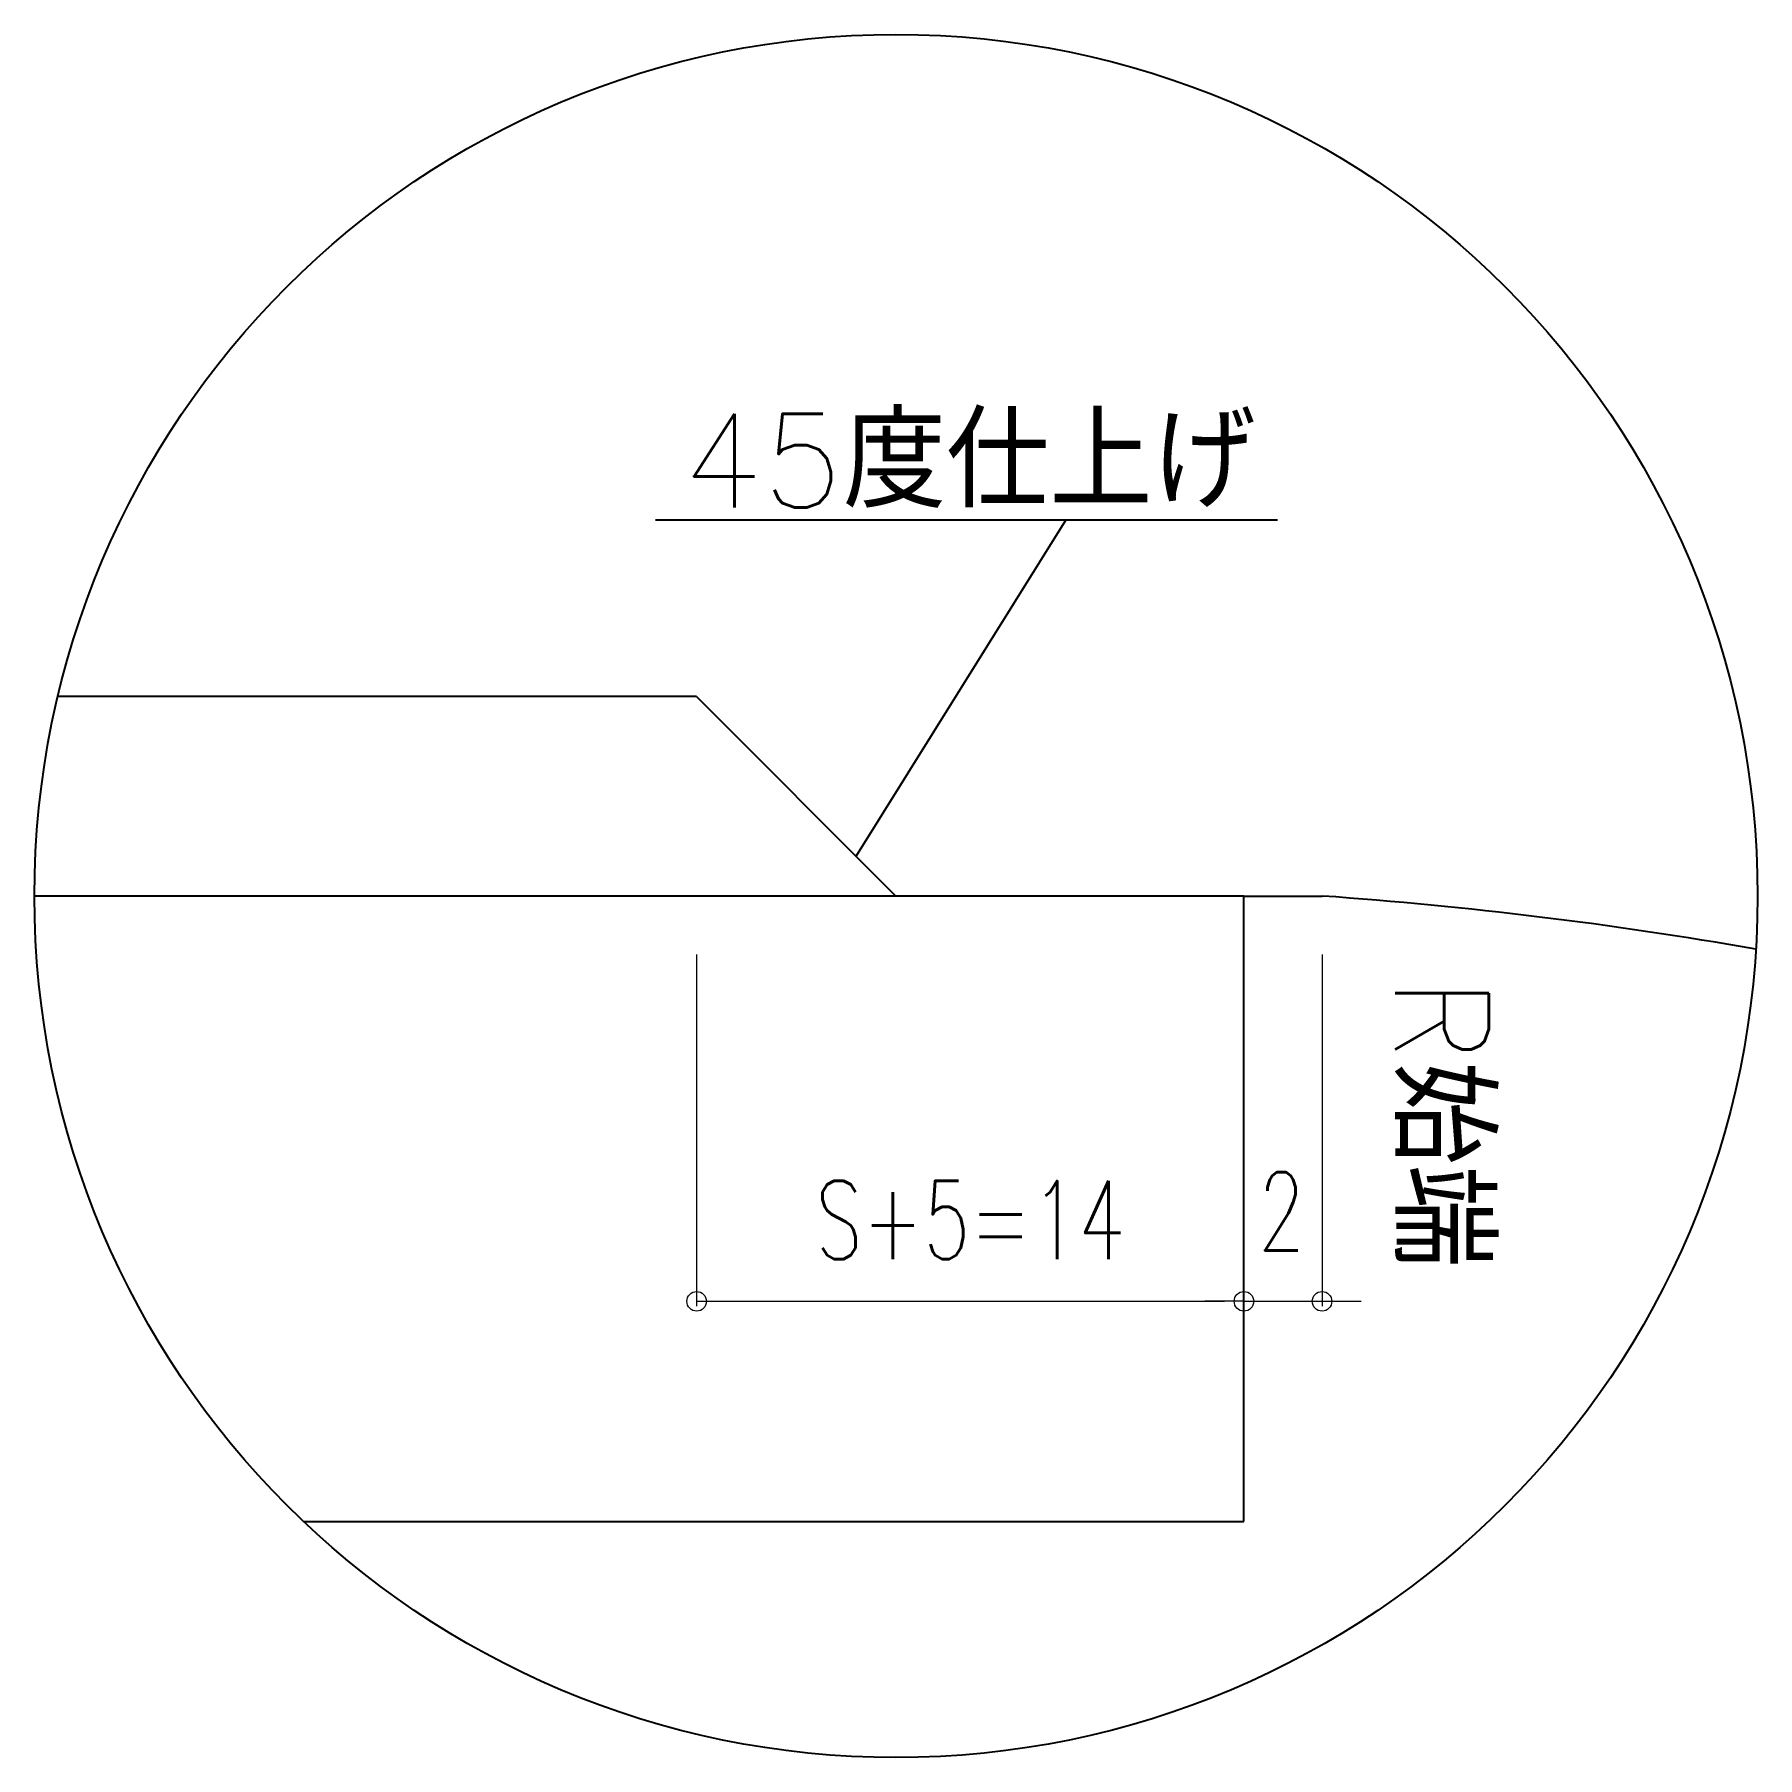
# Model space of a CAD drawing. Header units: millimetres. Extents: x 0 to 29624, y 0 to 14691.
# Drawn here: x 5858.7 to 6299.5, y 8500.5 to 8941.3 of the extents above; entities that cross this region are included whole.
import ezdxf
from ezdxf.enums import TextEntityAlignment as Align

# ---------------------------------------------------------------- set-up
doc = ezdxf.new("R2010")
doc.units = ezdxf.units.MM
doc.header["$LTSCALE"] = 5
doc.layers.get('0').update_dxf_attribs({"color": 255})
doc.layers.get('DEFPOINTS').update_dxf_attribs({"color": 255})
for name, color, linetype in [('寸法', 4, 'Continuous'), ('溶接', 241, 'Continuous'), ('金物', 142, 'Continuous')]:
    doc.layers.add(name, color=color, linetype=linetype)
doc.styles.add('KANJI', font='simplex.shx', dxfattribs={"width": 0.7, "bigfont": 'extfont2.shx'})
doc.styles.add('SUNPOU', font='simplex.shx', dxfattribs={"width": 0.7, "bigfont": 'extfont2.shx'})
doc.dimstyles.new('一般寸法-小さめ', dxfattribs={"dimscale": 10, "dimtxt": 2, "dimasz": 0.5, "dimexe": 0.125, "dimexo": 1.5, "dimgap": 0.5, "dimtad": 1, "dimtxsty": 'KANJI', "dimblk": 'ORIGIN', "dimcen": 0, "dimclrd": 256, "dimclre": 256, "dimclrt": 256, "dimadec": 0, "dimazin": 0, "dimtfac": 1, "dimtmove": 2, "dimatfit": 2, "dimfxl": 0, "dimtolj": 2, "dimlwd": 5, "dimlwe": 5, "dimarcsym": 0})

# ---------------------------------------------------------------- blocks, each defined once
blk = doc.blocks.new('_Origin')
at = {"color": 0, "linetype": 'ByBlock', "lineweight": -2}
blk.add_line((0, 0), (-1, 0), dxfattribs=at)
blk.add_circle((0, 0), 0.5, dxfattribs=at)
blk = doc.blocks.new('*D559')
at = {"layer": 'DEFPOINTS', "color": 0, "ltscale": 4, "transparency": 16777216}
for p in [(6028.12, 8720.88), (6168.12, 8720.88), (6168.12, 8617.19)]:
    blk.add_point(p, dxfattribs=at)
at = {"layer": '寸法', "lineweight": 5, "ltscale": 4, "transparency": 16777216}
for p, q in [((6028.12, 8705.88), (6028.12, 8615.94)), ((6168.12, 8705.88), (6168.12, 8615.94)), ((6033.12, 8617.19), (6163.12, 8617.19))]:
    blk.add_line(p, q, dxfattribs=at)
at = {"layer": '寸法', "lineweight": 5, "ltscale": 4, "transparency": 16777216, "xscale": 5, "yscale": 5, "zscale": 5, "rotation": 180}
blk.add_blockref('_Origin', (6028.12, 8617.19), dxfattribs=at)
at = {"layer": '寸法', "lineweight": 5, "ltscale": 4, "transparency": 16777216, "xscale": 5, "yscale": 5, "zscale": 5}
blk.add_blockref('_Origin', (6168.12, 8617.19), dxfattribs=at)
at = {"layer": '寸法', "ltscale": 4, "transparency": 16777216, "insert": (6098.12, 8638.01), "char_height": 20, "attachment_point": 5, "style": 'KANJI'}
blk.add_mtext('\\A2;S+5=14', dxfattribs=at)
blk = doc.blocks.new('*D560')
at = {"layer": 'DEFPOINTS', "color": 0, "ltscale": 4, "transparency": 16777216}
for p in [(6168.12, 8720.88), (6188.12, 8720.88), (6188.12, 8617.19)]:
    blk.add_point(p, dxfattribs=at)
at = {"layer": '寸法', "lineweight": 5, "ltscale": 4, "transparency": 16777216}
for p, q in [((6168.12, 8705.88), (6168.12, 8615.94)), ((6188.12, 8705.88), (6188.12, 8615.94)), ((6163.12, 8617.19), (6158.12, 8617.19)), ((6168.12, 8617.19), (6188.12, 8617.19)), ((6193.12, 8617.19), (6198.12, 8617.19))]:
    blk.add_line(p, q, dxfattribs=at)
at = {"layer": '寸法', "lineweight": 5, "ltscale": 4, "transparency": 16777216, "xscale": 5, "yscale": 5, "zscale": 5}
blk.add_blockref('_Origin', (6168.12, 8617.19), dxfattribs=at)
at = {"layer": '寸法', "lineweight": 5, "ltscale": 4, "transparency": 16777216, "xscale": 5, "yscale": 5, "zscale": 5, "rotation": 180}
blk.add_blockref('_Origin', (6188.12, 8617.19), dxfattribs=at)
at = {"layer": '寸法', "ltscale": 4, "transparency": 16777216, "insert": (6177.74, 8640.21), "char_height": 20, "attachment_point": 5, "style": 'KANJI'}
blk.add_mtext('\\A2;2', dxfattribs=at)

msp = doc.modelspace()

# ---------------------------------------------------------------- linework, layer by layer
at = {"layer": '寸法', "ltscale": 4}
for p, q in [((6176.714, 8817.029), (6017.593, 8817.029)), ((6068.917, 8731.083), (6122.583, 8817.029))]:
    msp.add_line(p, q, dxfattribs=at)
at = {"layer": '寸法', "linetype": 'Continuous'}
msp.add_circle((6079.117, 8720.883), 220.401, dxfattribs=at)
at = {"layer": '溶接'}
msp.add_line((6028.117, 8771.883), (5864.698, 8771.883), dxfattribs=at)
at = {"layer": '溶接', "ltscale": 4}
msp.add_line((6028.117, 8771.883), (6079.117, 8720.883), dxfattribs=at)
at = {"layer": '金物', "color": 153}
for p, q in [((6168.117, 8720.883), (5858.716, 8720.883)), ((6168.117, 8560.883), (6168.117, 8720.883)), ((5927.537, 8560.883), (6168.117, 8560.883))]:
    msp.add_line(p, q, dxfattribs=at)
at = {"layer": '金物', "color": 153, "ltscale": 5}
msp.add_line((6168.117, 8720.883), (6188.117, 8720.883), dxfattribs=at)
at = {"layer": '金物', "color": 153, "ltscale": 4}
msp.add_arc((6110.218, 7623.645), 1100, 80.112723, 85.939059, dxfattribs=at)

# ---------------------------------------------------------------- texts
at = {"layer": '寸法', "ltscale": 4, "style": 'SUNPOU'}
msp.add_text('45度仕上げ', height=24, dxfattribs=at).set_placement((6171.137, 8832.24), align=Align.MIDDLE_RIGHT)
msp.add_text('R始端', height=24, rotation=270, dxfattribs=at).set_placement((6206.813, 8700.164))

# ---------------------------------------------------------------- dimensions: what is measured, and where the dimension line sits
at = {"layer": '寸法', "ltscale": 4}
dim = msp.add_linear_dim(base=(6168.117, 8617.194), p1=(6028.117, 8720.883), p2=(6168.117, 8720.883), text='S+5=14', dimstyle='一般寸法-小さめ', override={"dimlfac": 0.1}, dxfattribs=at)
dim.commit()
dim.dimension.update_dxf_attribs({"geometry": '*D559', "text_midpoint": (6098.117, 8638.009), "dimtype": 160})
dim = msp.add_linear_dim(base=(6188.117, 8617.194), p1=(6168.117, 8720.883), p2=(6188.117, 8720.883), dimstyle='一般寸法-小さめ', override={"dimlfac": 0.1}, dxfattribs=at)
dim.commit()
dim.dimension.update_dxf_attribs({"geometry": '*D560', "text_midpoint": (6177.738, 8640.206), "dimtype": 160})

doc.saveas('drawing.dxf')
